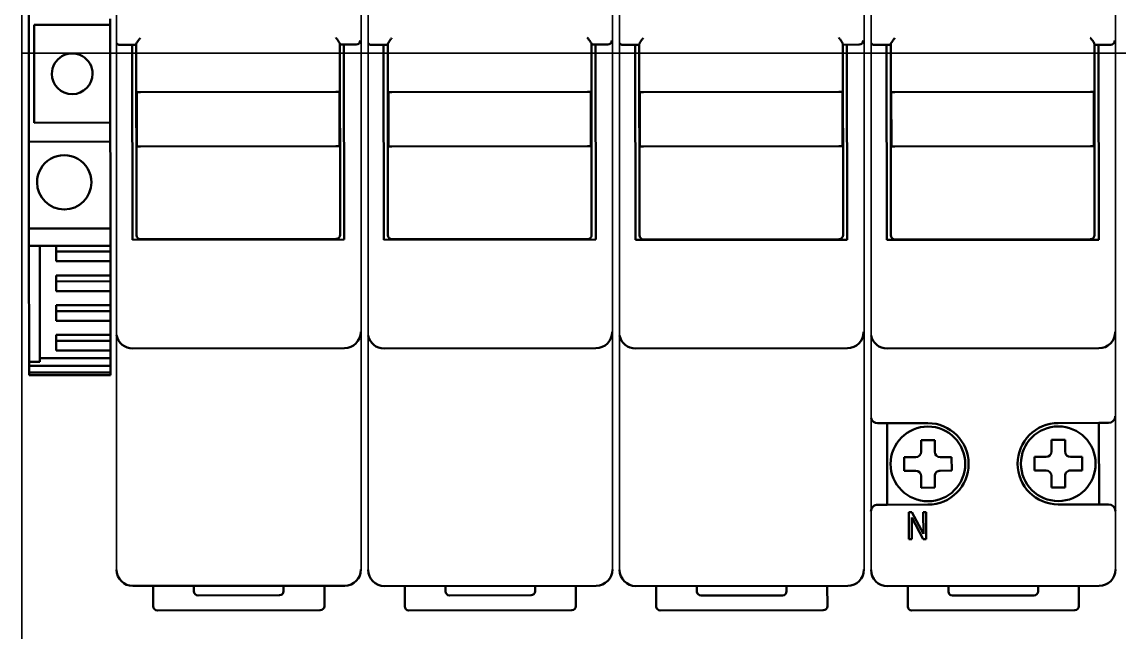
# Model space of a CAD drawing. Header units: millimetres. Extents: x 0 to 19090, y 0 to 12100.
# Drawn here: x 17185.1 to 17265.9, y 11312.2 to 11357.2 of the extents above; entities that cross this region are included whole.
import ezdxf

# ---------------------------------------------------------------- set-up
doc = ezdxf.new("R2010")
doc.units = ezdxf.units.MM
doc.header["$MEASUREMENT"] = 0
doc.layers.add('NetDam', color=7, linetype='Continuous', lineweight=35)
doc.layers.add('Visible (ISO)', color=7, linetype='Continuous', lineweight=50)

msp = doc.modelspace()

# ---------------------------------------------------------------- linework, layer by layer
at = {"layer": 'NetDam', "color": 0}
for p, q in [((17185.092, 11234.875), (17185.092, 11474.875)), ((17192.061, 11316.827), (17192.061, 11392.906)), ((17210.065, 11316.825), (17210.082, 11392.904)), ((17210.582, 11316.825), (17210.582, 11392.904)), ((17228.585, 11316.823), (17228.602, 11392.902)), ((17229.102, 11316.818), (17229.102, 11392.898)), ((17247.105, 11316.816), (17247.122, 11392.896)), ((17247.622, 11316.816), (17247.622, 11392.896)), ((17265.626, 11316.814), (17265.643, 11392.894)), ((17185.092, 11354.875), (17475.092, 11354.875)), ((17185.592, 11354.875), (17185.092, 11354.875))]:
    msp.add_line(p, q, dxfattribs=at)
at = {"layer": 'Visible (ISO)'}
for p, q in [((17185.601, 11348.359), (17185.588, 11358.359)), ((17191.59, 11356.966), (17185.99, 11356.959)), ((17185.99, 11356.959), (17185.999, 11349.759)), ((17191.615, 11337.732), (17191.589, 11357.4)), ((17193.51, 11355.497), (17192.31, 11355.495)), ((17193.21, 11355.496), (17193.229, 11341.128)), ((17193.527, 11343.173), (17193.51, 11355.544)), ((17208.51, 11355.564), (17208.527, 11343.193)), ((17209.71, 11355.518), (17208.51, 11355.516)), ((17208.829, 11341.149), (17208.81, 11355.517)), ((17212.031, 11355.495), (17210.831, 11355.493)), ((17211.731, 11355.494), (17211.75, 11341.126)), ((17212.047, 11343.171), (17212.031, 11355.542)), ((17227.031, 11355.562), (17227.047, 11343.191)), ((17228.231, 11355.516), (17227.031, 11355.514)), ((17227.35, 11341.147), (17227.331, 11355.515)), ((17230.551, 11355.488), (17229.351, 11355.487)), ((17230.251, 11355.488), (17230.27, 11341.12)), ((17230.567, 11343.165), (17230.551, 11355.536)), ((17245.551, 11355.555), (17245.567, 11343.185)), ((17246.751, 11355.51), (17245.551, 11355.508)), ((17245.87, 11341.14), (17245.851, 11355.508)), ((17249.071, 11355.486), (17247.871, 11355.485)), ((17248.771, 11355.486), (17248.79, 11341.118)), ((17249.088, 11343.163), (17249.071, 11355.534)), ((17264.071, 11355.553), (17264.088, 11343.183)), ((17265.271, 11355.508), (17264.071, 11355.506)), ((17264.39, 11341.138), (17264.371, 11355.506)), ((17193.815, 11352.013), (17193.555, 11352.013)), ((17193.56, 11348.013), (17193.555, 11352.013)), ((17208.215, 11352.032), (17193.815, 11352.013)), ((17208.475, 11352.032), (17208.215, 11352.032)), ((17208.475, 11352.032), (17208.48, 11348.032)), ((17212.335, 11352.011), (17212.075, 11352.01)), ((17212.081, 11348.01), (17212.075, 11352.01)), ((17226.735, 11352.03), (17212.335, 11352.011)), ((17226.995, 11352.03), (17226.735, 11352.03)), ((17226.995, 11352.03), (17227, 11348.03)), ((17230.856, 11352.005), (17230.596, 11352.004)), ((17230.601, 11348.004), (17230.596, 11352.004)), ((17245.256, 11352.024), (17230.856, 11352.005)), ((17245.515, 11352.024), (17245.256, 11352.024)), ((17245.515, 11352.024), (17245.521, 11348.024)), ((17249.376, 11352.003), (17249.116, 11352.002)), ((17249.121, 11348.002), (17249.116, 11352.002)), ((17263.776, 11352.022), (17249.376, 11352.003)), ((17264.036, 11352.022), (17263.776, 11352.022)), ((17264.036, 11352.022), (17264.041, 11348.022)), ((17185.999, 11349.759), (17191.599, 11349.766)), ((17185.601, 11348.359), (17191.601, 11348.366)), ((17185.609, 11341.959), (17185.601, 11348.359)), ((17193.56, 11348.013), (17193.82, 11348.013)), ((17193.82, 11348.013), (17208.22, 11348.032)), ((17208.22, 11348.032), (17208.48, 11348.032)), ((17212.081, 11348.01), (17212.341, 11348.011)), ((17212.341, 11348.011), (17226.741, 11348.03)), ((17226.741, 11348.03), (17227, 11348.03)), ((17230.601, 11348.004), (17230.861, 11348.005)), ((17230.861, 11348.005), (17245.261, 11348.024)), ((17245.261, 11348.024), (17245.521, 11348.024)), ((17249.121, 11348.002), (17249.381, 11348.003)), ((17249.381, 11348.003), (17263.781, 11348.022)), ((17263.781, 11348.022), (17264.041, 11348.022)), ((17193.527, 11343.173), (17193.529, 11341.473)), ((17208.527, 11343.193), (17208.529, 11341.493)), ((17212.047, 11343.171), (17212.049, 11341.471)), ((17227.047, 11343.191), (17227.049, 11341.491)), ((17230.567, 11343.165), (17230.57, 11341.465)), ((17245.567, 11343.185), (17245.57, 11341.485)), ((17249.088, 11343.163), (17249.09, 11341.463)), ((17264.088, 11343.183), (17264.09, 11341.483)), ((17185.609, 11341.959), (17191.609, 11341.966)), ((17185.611, 11340.686), (17185.609, 11341.959)), ((17185.611, 11340.686), (17191.611, 11340.694)), ((17185.622, 11332.13), (17185.611, 11340.686)), ((17186.411, 11340.687), (17186.422, 11332.131)), ((17187.613, 11339.547), (17187.611, 11340.688)), ((17208.829, 11341.149), (17193.229, 11341.128)), ((17208.229, 11341.193), (17193.829, 11341.174)), ((17227.35, 11341.147), (17211.75, 11341.126)), ((17226.75, 11341.191), (17212.35, 11341.172)), ((17245.87, 11341.14), (17230.27, 11341.12)), ((17245.27, 11341.184), (17230.87, 11341.165)), ((17264.39, 11341.138), (17248.79, 11341.118)), ((17263.79, 11341.182), (17249.39, 11341.163)), ((17187.612, 11340.264), (17191.612, 11340.269)), ((17187.613, 11339.547), (17191.613, 11339.552)), ((17187.614, 11338.506), (17191.614, 11338.512)), ((17187.615, 11337.355), (17187.614, 11338.506)), ((17187.614, 11338.072), (17191.614, 11338.077)), ((17187.615, 11337.355), (17191.615, 11337.36)), ((17191.624, 11331.166), (17191.615, 11337.732)), ((17187.617, 11336.314), (17191.617, 11336.32)), ((17187.618, 11335.163), (17187.617, 11336.314)), ((17187.617, 11335.88), (17191.617, 11335.885)), ((17187.618, 11335.163), (17191.618, 11335.168)), ((17187.62, 11334.122), (17191.62, 11334.128)), ((17187.621, 11332.971), (17187.62, 11334.122)), ((17187.62, 11333.688), (17191.62, 11333.693)), ((17187.621, 11332.971), (17191.621, 11332.976)), ((17208.84, 11333.149), (17193.24, 11333.128)), ((17227.36, 11333.147), (17211.76, 11333.126)), ((17245.88, 11333.14), (17230.281, 11333.12)), ((17264.401, 11333.138), (17248.801, 11333.118)), ((17186.422, 11332.131), (17185.622, 11332.13)), ((17185.623, 11331.847), (17185.622, 11332.13)), ((17185.623, 11331.847), (17191.623, 11331.855)), ((17185.623, 11331.359), (17185.623, 11331.847)), ((17186.422, 11332.414), (17191.622, 11332.42)), ((17185.623, 11331.359), (17191.623, 11331.366)), ((17185.623, 11331.359), (17185.624, 11331.159)), ((17185.624, 11331.159), (17191.624, 11331.166)), ((17251.808, 11327.622), (17248.808, 11327.618)), ((17261.408, 11327.634), (17264.408, 11327.638)), ((17265.108, 11327.639), (17264.408, 11327.638)), ((17264.416, 11321.638), (17264.408, 11327.638)), ((17248.108, 11327.617), (17248.808, 11327.618)), ((17248.816, 11321.618), (17248.808, 11327.618)), ((17252.31, 11326.372), (17251.31, 11326.371)), ((17251.311, 11325.521), (17251.31, 11326.371)), ((17252.311, 11325.522), (17252.31, 11326.372)), ((17260.91, 11326.384), (17261.91, 11326.385)), ((17260.911, 11325.534), (17260.91, 11326.384)), ((17261.911, 11325.535), (17261.91, 11326.385)), ((17250.911, 11325.121), (17250.061, 11325.119)), ((17250.061, 11325.119), (17250.063, 11324.119)), ((17253.561, 11325.124), (17252.711, 11325.123)), ((17253.563, 11324.124), (17253.561, 11325.124)), ((17259.661, 11325.132), (17260.511, 11325.133)), ((17259.663, 11324.132), (17259.661, 11325.132)), ((17262.311, 11325.136), (17263.161, 11325.137)), ((17263.161, 11325.137), (17263.163, 11324.137)), ((17250.913, 11324.121), (17250.063, 11324.119)), ((17251.314, 11322.871), (17251.313, 11323.721)), ((17252.314, 11322.872), (17252.313, 11323.722)), ((17253.563, 11324.124), (17252.713, 11324.123)), ((17259.663, 11324.132), (17260.513, 11324.133)), ((17260.914, 11322.884), (17260.913, 11323.734)), ((17261.914, 11322.885), (17261.913, 11323.735)), ((17262.313, 11324.136), (17263.163, 11324.137)), ((17251.314, 11322.871), (17252.314, 11322.872)), ((17261.914, 11322.885), (17260.914, 11322.884)), ((17248.116, 11321.617), (17248.816, 11321.618)), ((17248.816, 11321.618), (17251.816, 11321.622)), ((17264.416, 11321.638), (17261.416, 11321.634)), ((17265.116, 11321.639), (17264.416, 11321.638)), ((17250.408, 11321.069), (17250.629, 11321.07)), ((17250.41, 11319.069), (17250.408, 11321.069)), ((17251.461, 11319.071), (17250.616, 11320.662)), ((17250.616, 11320.662), (17250.618, 11319.07)), ((17250.629, 11321.07), (17251.475, 11319.477)), ((17251.475, 11319.477), (17251.473, 11321.071)), ((17251.473, 11321.071), (17251.68, 11321.071)), ((17251.68, 11321.071), (17251.683, 11319.071)), ((17250.618, 11319.07), (17250.41, 11319.069)), ((17251.683, 11319.071), (17251.461, 11319.071)), ((17208.863, 11315.649), (17193.263, 11315.628)), ((17194.763, 11315.63), (17194.765, 11314.13)), ((17197.763, 11315.634), (17197.763, 11315.234)), ((17204.363, 11315.243), (17204.363, 11315.643)), ((17207.363, 11315.647), (17207.365, 11314.147)), ((17227.383, 11315.647), (17211.783, 11315.626)), ((17213.283, 11315.628), (17213.285, 11314.128)), ((17216.283, 11315.632), (17216.284, 11315.232)), ((17222.884, 11315.241), (17222.883, 11315.641)), ((17225.883, 11315.645), (17225.885, 11314.145)), ((17245.904, 11315.64), (17230.304, 11315.62)), ((17231.804, 11315.622), (17231.805, 11314.122)), ((17234.804, 11315.626), (17234.804, 11315.226)), ((17241.404, 11315.234), (17241.404, 11315.634)), ((17244.404, 11315.638), (17244.405, 11314.138)), ((17264.424, 11315.638), (17248.824, 11315.618)), ((17250.324, 11315.62), (17250.326, 11314.12)), ((17253.324, 11315.624), (17253.324, 11315.224)), ((17259.924, 11315.232), (17259.924, 11315.632)), ((17262.924, 11315.636), (17262.926, 11314.136)), ((17198.064, 11314.934), (17204.064, 11314.942)), ((17216.584, 11314.932), (17222.584, 11314.94)), ((17235.104, 11314.926), (17241.104, 11314.934)), ((17253.625, 11314.924), (17259.625, 11314.932)), ((17207.065, 11313.846), (17195.065, 11313.83)), ((17225.586, 11313.844), (17213.586, 11313.828)), ((17244.106, 11313.838), (17232.106, 11313.822)), ((17262.626, 11313.836), (17250.626, 11313.82))]:
    msp.add_line(p, q, dxfattribs=at)
for centre in [(17251.812, 11324.622), (17261.412, 11324.634)]:
    msp.add_circle(centre, 2.75, dxfattribs=at)
for centre, radius, start, end in [((17192.31, 11355.795), 0.3, 213.98317, 270.07534), ((17209.71, 11355.818), 0.3, 270.07534, 0.07534), ((17210.83, 11355.793), 0.3, 213.98317, 270.07534), ((17228.23, 11355.816), 0.3, 270.07534, 0.07534), ((17229.351, 11355.787), 0.3, 213.98317, 270.07534), ((17246.751, 11355.81), 0.3, 270.07534, 0.07534), ((17247.871, 11355.785), 0.3, 213.98317, 270.07534), ((17265.271, 11355.808), 0.3, 270.07534, 0.07534), ((17188.794, 11353.363), 1.5, 0.07534, 180.07534), ((17188.794, 11353.363), 1.5, 180.07534, 0.07534), ((17188.205, 11345.362), 2, 0.07534, 180.07534), ((17188.205, 11345.362), 2, 180.07534, 0.07534), ((17193.829, 11341.474), 0.3, 180.07534, 270.07534), ((17208.229, 11341.493), 0.3, 270.07534, 0.07534), ((17212.349, 11341.472), 0.3, 180.07534, 270.07534), ((17226.749, 11341.491), 0.3, 270.07534, 0.07534), ((17230.87, 11341.465), 0.3, 180.07534, 270.07534), ((17245.27, 11341.484), 0.3, 270.07534, 0.07534), ((17249.39, 11341.463), 0.3, 180.07534, 270.07534), ((17263.79, 11341.482), 0.3, 270.07534, 0.07534), ((17193.238, 11334.328), 1.2, 191.23878, 270.07534), ((17208.838, 11334.349), 1.2, 270.07534, 0.07534), ((17211.759, 11334.326), 1.2, 191.23878, 270.07534), ((17227.359, 11334.347), 1.2, 270.07534, 0.07534), ((17230.279, 11334.32), 1.2, 191.23878, 270.07534), ((17245.879, 11334.34), 1.2, 270.07534, 0.07534), ((17264.399, 11334.338), 1.2, 270.07534, 0.07534), ((17248.799, 11334.318), 1.2, 191.23878, 270.07534), ((17248.107, 11328.117), 0.5, 194.00317, 270.07534), ((17251.812, 11324.622), 3, 270.07534, 90.07534), ((17261.412, 11324.634), 3, 90.07534, 270.07534), ((17265.107, 11328.139), 0.5, 270.07534, 0.07534), ((17250.911, 11325.521), 0.4, 270.07534, 0.07534), ((17252.711, 11325.523), 0.4, 180.07534, 270.07534), ((17260.511, 11325.533), 0.4, 270.07534, 0.07534), ((17262.311, 11325.536), 0.4, 180.07534, 270.07534), ((17250.913, 11323.721), 0.4, 0.07534, 90.07534), ((17252.713, 11323.723), 0.4, 90.07534, 180.07534), ((17260.513, 11323.733), 0.4, 0.07534, 90.07534), ((17262.313, 11323.736), 0.4, 90.07534, 180.07534), ((17248.117, 11321.117), 0.5, 90.07534, 180.07534), ((17265.117, 11321.139), 0.5, 0.07534, 90.07534), ((17193.261, 11316.828), 1.2, 180.07534, 270.07534), ((17208.861, 11316.849), 1.2, 270.07534, 0.07534), ((17211.782, 11316.826), 1.2, 180.07534, 270.07534), ((17227.382, 11316.847), 1.2, 270.07534, 0.07534), ((17230.302, 11316.82), 1.2, 180.07534, 270.07534), ((17245.902, 11316.84), 1.2, 270.07534, 0.07534), ((17248.822, 11316.818), 1.2, 180.07534, 270.07534), ((17264.422, 11316.838), 1.2, 270.07534, 0.07534), ((17198.063, 11315.234), 0.3, 180.07534, 270.07534), ((17204.063, 11315.242), 0.3, 270.07534, 0.07534), ((17216.584, 11315.232), 0.3, 180.07534, 270.07534), ((17222.584, 11315.24), 0.3, 270.07534, 0.07534), ((17235.104, 11315.226), 0.3, 180.07534, 270.07534), ((17241.104, 11315.234), 0.3, 270.07534, 0.07534), ((17253.624, 11315.224), 0.3, 180.07534, 270.07534), ((17259.624, 11315.232), 0.3, 270.07534, 0.07534), ((17195.065, 11314.13), 0.3, 180.07534, 270.07534), ((17207.065, 11314.146), 0.3, 270.07534, 0.07534), ((17213.585, 11314.128), 0.3, 180.07534, 270.07534), ((17225.585, 11314.144), 0.3, 270.07534, 0.07534), ((17232.105, 11314.122), 0.3, 180.07534, 270.07534), ((17244.105, 11314.138), 0.3, 270.07534, 0.07534), ((17250.626, 11314.12), 0.3, 180.07534, 270.07534), ((17262.626, 11314.136), 0.3, 270.07534, 0.07534)]:
    msp.add_arc(centre, radius, start, end, dxfattribs=at)
for points, knots in [([(17193.51, 11355.544), (17193.51, 11355.562), (17193.518, 11355.586), (17193.545, 11355.642), (17193.565, 11355.674), (17193.614, 11355.749), (17193.651, 11355.801), (17193.73, 11355.908), (17193.771, 11355.962), (17193.81, 11356.013)], [-0.06383399, -0.06383399, -0.06383399, -0.06383399, -0.0509291, -0.0509291, -0.03802422, -0.03802422, -0.01901211, -0.01901211, 0, 0, 0, 0]), ([(17208.51, 11355.564), (17208.51, 11355.582), (17208.502, 11355.606), (17208.475, 11355.662), (17208.456, 11355.693), (17208.406, 11355.769), (17208.369, 11355.82), (17208.29, 11355.927), (17208.248, 11355.981), (17208.21, 11356.032)], [0.15582004, 0.15582004, 0.15582004, 0.15582004, 0.16872493, 0.16872493, 0.18162982, 0.18162982, 0.20064193, 0.20064193, 0.21965404, 0.21965404, 0.21965404, 0.21965404]), ([(17212.031, 11355.542), (17212.031, 11355.56), (17212.039, 11355.584), (17212.066, 11355.64), (17212.085, 11355.672), (17212.134, 11355.747), (17212.171, 11355.799), (17212.25, 11355.906), (17212.292, 11355.96), (17212.33, 11356.011)], [-0.06383399, -0.06383399, -0.06383399, -0.06383399, -0.0509291, -0.0509291, -0.03802422, -0.03802422, -0.01901211, -0.01901211, 0, 0, 0, 0]), ([(17227.031, 11355.562), (17227.031, 11355.58), (17227.023, 11355.604), (17226.995, 11355.66), (17226.976, 11355.691), (17226.927, 11355.767), (17226.889, 11355.818), (17226.81, 11355.925), (17226.769, 11355.979), (17226.73, 11356.03)], [0.15582004, 0.15582004, 0.15582004, 0.15582004, 0.16872493, 0.16872493, 0.18162982, 0.18162982, 0.20064193, 0.20064193, 0.21965404, 0.21965404, 0.21965404, 0.21965404]), ([(17230.551, 11355.536), (17230.551, 11355.554), (17230.559, 11355.578), (17230.586, 11355.634), (17230.605, 11355.665), (17230.655, 11355.741), (17230.692, 11355.793), (17230.77, 11355.899), (17230.812, 11355.954), (17230.85, 11356.005)], [-0.06383399, -0.06383399, -0.06383399, -0.06383399, -0.0509291, -0.0509291, -0.03802422, -0.03802422, -0.01901211, -0.01901211, 0, 0, 0, 0]), ([(17245.551, 11355.555), (17245.551, 11355.573), (17245.543, 11355.598), (17245.516, 11355.653), (17245.496, 11355.685), (17245.447, 11355.76), (17245.41, 11355.812), (17245.331, 11355.918), (17245.289, 11355.973), (17245.25, 11356.024)], [0.15582004, 0.15582004, 0.15582004, 0.15582004, 0.16872493, 0.16872493, 0.18162982, 0.18162982, 0.20064193, 0.20064193, 0.21965404, 0.21965404, 0.21965404, 0.21965404]), ([(17249.071, 11355.534), (17249.071, 11355.552), (17249.079, 11355.576), (17249.107, 11355.632), (17249.126, 11355.663), (17249.175, 11355.739), (17249.212, 11355.791), (17249.291, 11355.897), (17249.332, 11355.952), (17249.371, 11356.003)], [-0.06383399, -0.06383399, -0.06383399, -0.06383399, -0.0509291, -0.0509291, -0.03802422, -0.03802422, -0.01901211, -0.01901211, 0, 0, 0, 0]), ([(17264.071, 11355.553), (17264.071, 11355.571), (17264.063, 11355.596), (17264.036, 11355.651), (17264.017, 11355.683), (17263.967, 11355.758), (17263.93, 11355.81), (17263.851, 11355.916), (17263.809, 11355.971), (17263.771, 11356.022)], [0.15582004, 0.15582004, 0.15582004, 0.15582004, 0.16872493, 0.16872493, 0.18162982, 0.18162982, 0.20064193, 0.20064193, 0.21965404, 0.21965404, 0.21965404, 0.21965404])]:
    msp.add_open_spline(points, degree=3, knots=knots, dxfattribs=at)

doc.saveas('drawing.dxf')
